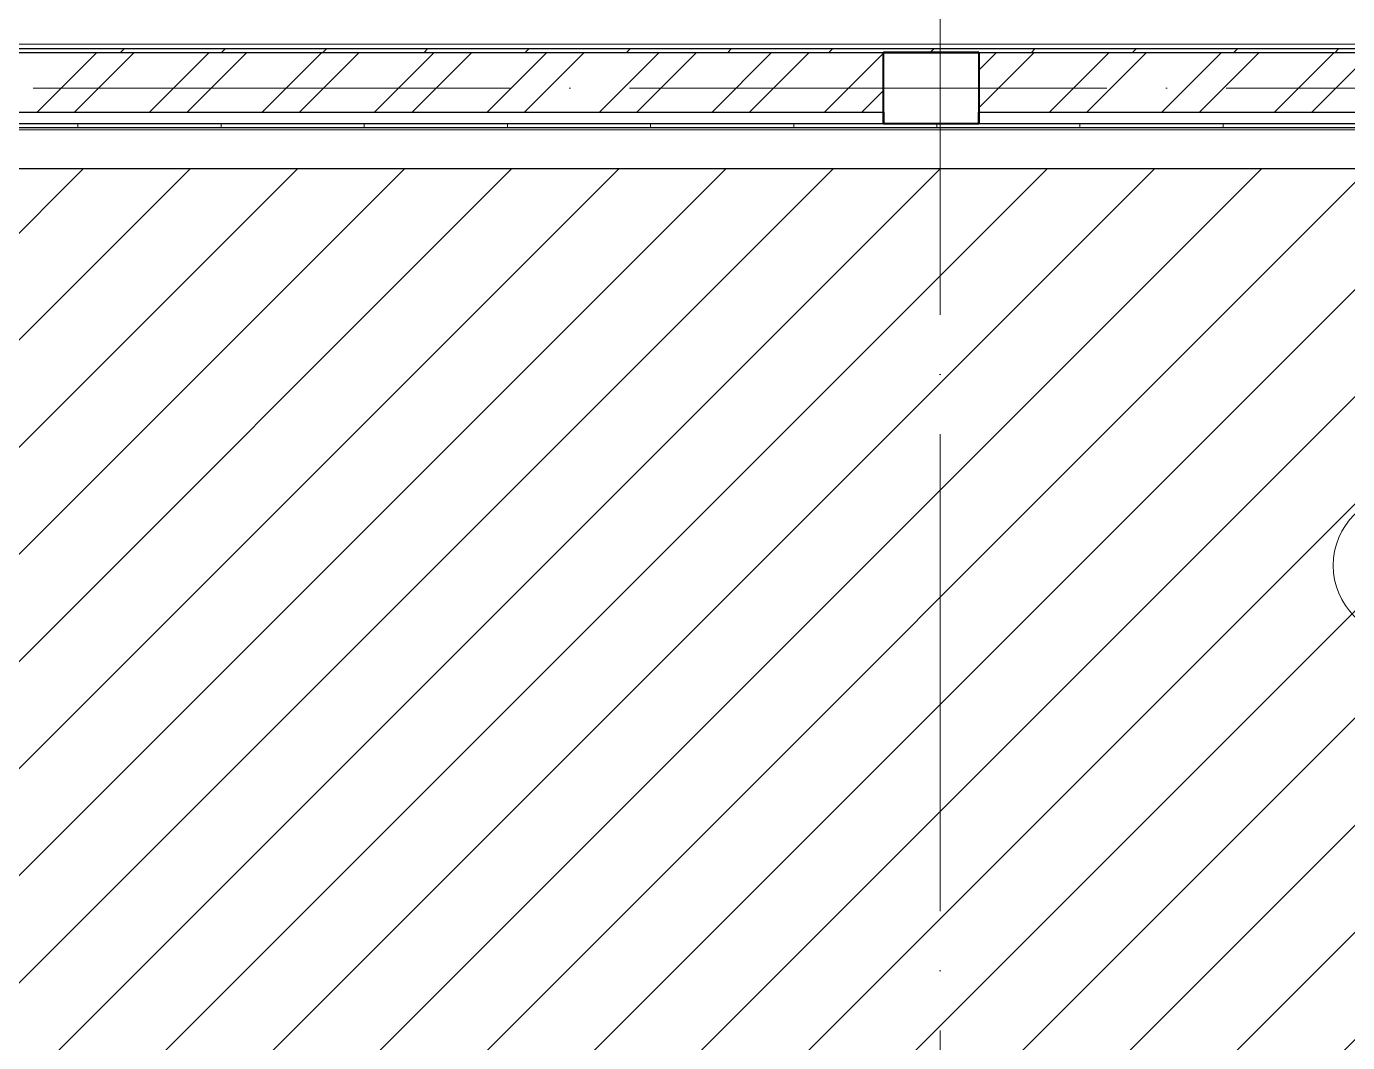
# Model space of a CAD drawing. Header units: millimetres. Extents: x -259809 to 472825, y -397243 to 31861.
# Drawn here: x -50336 to -44798, y -335532 to -331273 of the extents above; entities that cross this region are included whole.
import ezdxf

# ---------------------------------------------------------------- set-up
doc = ezdxf.new("R2010")
doc.units = ezdxf.units.MM
doc.linetypes.add('ADSK_Линия сетки', pattern=[25, 20, -2.5, 0, -2.5])
for name, color, linetype, lineweight in [('лс', 5, 'Continuous', 30), ('Марки помещений', 252, 'Continuous', 20), ('Несущие колонны', 252, 'Continuous', 18), ('Ограждение', 252, 'Continuous', 9), ('Оси', 252, 'Continuous', 9), ('Стены наружные', 252, 'Continuous', 18)]:
    doc.layers.add(name, color=color, linetype=linetype, lineweight=lineweight)

# ---------------------------------------------------------------- blocks, each defined once
blk = doc.blocks.new('1 этаж')
at = {"layer": 'Марки помещений', "color": 251, "true_color": 0x636466}
blk.add_circle((-44558.7, 19154.4), 300, dxfattribs=at)
at = {"layer": 'Несущие колонны', "color": 251, "lineweight": 40, "true_color": 0x636466}
for p, q in [((-46743.8, 21304.7), (-46343.8, 21304.7)), ((-46743.8, 21004.7), (-46743.8, 21304.7)), ((-46343.8, 21304.7), (-46743.8, 21304.7)), ((-46343.8, 21304.7), (-46343.8, 21004.7)), ((-46743.8, 21054.7), (-46743.8, 21004.7)), ((-46343.8, 21004.7), (-46343.8, 21054.7)), ((-46343.8, 21004.7), (-46743.8, 21004.7))]:
    blk.add_line(p, q, dxfattribs=at)
at = {"layer": 'Несущие колонны', "color": 251, "true_color": 0x636466}
for p, q in [((-46743.8, 21304.7), (-46743.8, 21054.7)), ((-46343.8, 21054.7), (-46343.8, 21304.7)), ((-46743.8, 21004.7), (-46343.8, 21004.7))]:
    blk.add_line(p, q, dxfattribs=at)
at = {"layer": 'Ограждение', "color": 251, "true_color": 0x636466}
for p, q in [((-44465.8, 21339.7), (-58420.8, 21339.7)), ((-37220.8, 20979.7), (-52910.8, 20979.7))]:
    blk.add_line(p, q, dxfattribs=at)
at = {"layer": 'Оси', "color": 251, "linetype": 'ADSK_Линия сетки', "ltscale": 100, "true_color": 0x636466}
for p, q in [((-46505.8, 32205.3), (-46505.8, 10954.7)), ((-805.8, 21154.7), (-72528.1, 21154.7))]:
    blk.add_line(p, q, dxfattribs=at)
at = {"layer": 'Стены наружные', "color": 251, "lineweight": 30, "true_color": 0x636466}
for p, q in [((-44395.8, 21319.7), (-58440.8, 21319.7)), ((-58455.8, 21304.7), (-44465.8, 21304.7)), ((-52380.8, 21054.7), (-46743.8, 21054.7)), ((-46343.8, 21054.7), (-40771.9, 21054.7)), ((-52920.8, 20989.7), (-37210.8, 20989.7)), ((-46743.8, 21004.7), (-52380.8, 21004.7)), ((-40771.9, 21004.7), (-46343.8, 21004.7))]:
    blk.add_line(p, q, dxfattribs=at)
at = {"layer": 'Стены наружные', "color": 251, "linetype": 'Continuous', "lineweight": 9, "true_color": 0x636466}
for p, q in [((-49941.8, 21304.7), (-49926.8, 21319.7)), ((-49517.6, 21304.7), (-49502.6, 21319.7)), ((-49093.3, 21304.7), (-49078.3, 21319.7)), ((-48669.1, 21304.7), (-48654.1, 21319.7)), ((-48244.8, 21304.7), (-48229.8, 21319.7)), ((-47820.5, 21304.7), (-47805.5, 21319.7)), ((-47396.3, 21304.7), (-47381.3, 21319.7)), ((-46972, 21304.7), (-46957, 21319.7)), ((-46547.7, 21304.7), (-46532.7, 21319.7)), ((-46123.5, 21304.7), (-46108.5, 21319.7)), ((-45699.2, 21304.7), (-45684.2, 21319.7)), ((-45274.9, 21304.7), (-45259.9, 21319.7)), ((-44850.7, 21304.7), (-44835.7, 21319.7)), ((-50291, 21054.7), (-50041, 21304.7)), ((-50133.9, 21054.7), (-49883.9, 21304.7)), ((-49819.6, 21054.7), (-49569.6, 21304.7)), ((-49662.4, 21054.7), (-49412.4, 21304.7)), ((-49348.1, 21054.7), (-49098.1, 21304.7)), ((-49190.9, 21054.7), (-48940.9, 21304.7)), ((-48876.6, 21054.7), (-48626.6, 21304.7)), ((-48719.5, 21054.7), (-48469.5, 21304.7)), ((-48405.2, 21054.7), (-48155.2, 21304.7)), ((-48248, 21054.7), (-47998, 21304.7)), ((-47933.7, 21054.7), (-47683.7, 21304.7)), ((-47776.6, 21054.7), (-47526.6, 21304.7)), ((-47462.2, 21054.7), (-47212.2, 21304.7)), ((-47305.1, 21054.7), (-47055.1, 21304.7)), ((-46990.8, 21054.7), (-46743.8, 21301.6)), ((-46343.8, 21230.2), (-46269.3, 21304.7)), ((-46343.8, 21073), (-46112.2, 21304.7)), ((-46047.9, 21054.7), (-45797.9, 21304.7)), ((-45890.7, 21054.7), (-45640.7, 21304.7)), ((-45576.4, 21054.7), (-45326.4, 21304.7)), ((-45419.2, 21054.7), (-45169.2, 21304.7)), ((-45104.9, 21054.7), (-44854.9, 21304.7)), ((-44947.8, 21054.7), (-44697.8, 21304.7)), ((-46833.6, 21054.7), (-46743.8, 21144.5)), ((-50119.8, 20989.7), (-50119.8, 21004.7)), ((-49519.8, 20989.7), (-49519.8, 21004.7)), ((-48919.8, 20989.7), (-48919.8, 21004.7)), ((-48319.8, 20989.7), (-48319.8, 21004.7)), ((-47719.8, 20989.7), (-47719.8, 21004.7)), ((-47119.8, 20989.7), (-47119.8, 21004.7)), ((-46519.8, 20989.7), (-46519.8, 21004.7)), ((-45919.8, 20989.7), (-45919.8, 21004.7)), ((-45319.8, 20989.7), (-45319.8, 21004.7))]:
    blk.add_line(p, q, dxfattribs=at)
at = {"layer": 'Стены наружные', "color": 251, "true_color": 0x636466}
for p, q in [((-46743.8, 21054.7), (-46743.8, 21304.7)), ((-46343.8, 21304.7), (-46343.8, 21054.7)), ((-46343.8, 21004.7), (-46743.8, 21004.7))]:
    blk.add_line(p, q, dxfattribs=at)

msp = doc.modelspace()

# ---------------------------------------------------------------- hatches: boundary and pattern name
at = {"layer": 'лс', "lineweight": 5}
h = msp.add_hatch(dxfattribs=at)
h.set_pattern_fill('ANSI31', color=3, scale=100)
h.set_pattern_definition([(45, (-39913.94, 14176.16), (-224.5064, 224.5064), [])])
h.paths.add_polyline_path([(-35213.6, -333449.6), (-37353, -333449.6), (-37353, -331868.2), (-52807.4, -331868.2), (-52807.4, -337092.2), (-35910.1, -337092.2), (-35910.1, -335694.5), (-35213.6, -335694.5)])
edge = h.paths.add_edge_path(flags=16)
edge.add_ellipse((-51525, -332459.6), major_axis=(911.9, 0), ratio=0.29514, start_angle=0, end_angle=360)
h.paths.add_polyline_path([(-52003.5, -332731.8), (-51074.9, -332731.8), (-51074.9, -332223.2), (-52003.5, -332223.2)], flags=24)

# ---------------------------------------------------------------- linework, layer by layer
at = {"layer": 'лс', "color": 3, "lineweight": 30}
msp.add_lwpolyline([(-52807.4, -337092.2), (-52807.4, -331868.2), (-37353, -331868.2), (-37353, -333449.6), (-35213.6, -333449.6), (-35213.6, -335694.5), (-35910.1, -335694.5), (-35910.1, -337092.2)], close=True, dxfattribs=at)

# ---------------------------------------------------------------- block references
msp.add_blockref('1 этаж', (0, -352686.9))

doc.saveas('drawing.dxf')
